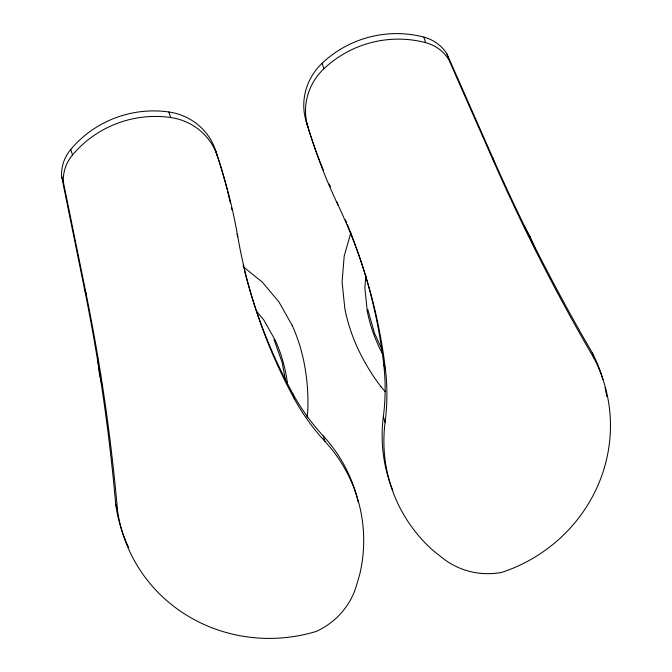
<?xml version="1.0" encoding="UTF-8"?>
<svg xmlns="http://www.w3.org/2000/svg" width="672" height="672" viewBox="0 0 672 672"><rect width="100%" height="100%" fill="white"/><g stroke="black" fill="none" stroke-linecap="round" stroke-linejoin="round"><path stroke-width="1.01" d="M365.862 275.478L364.854 287.826L367.265 311.17M307.096 417.22L307.826 410.038A176.736 135.022 -74.4 0 0 292.16 325.34M529.838 237.342L529.981 236.578L523.799 225.263M350.834 232.739L344.19 256.133L342.082 281.954L344.837 308.582A176.736 134.971 39.2 0 0 380.99 386.753M100.842 374.573L99.431 373.548L97.936 360.738M243.415 266.91L262.357 282.164L279.006 302.022L292.152 325.34M380.99 386.761L385.056 391.423M256.511 311.27L263.802 319.973L275.327 340.418A154.913 118.348 -74.4 0 1 287.624 384.266M381.746 348.944L374.472 333.22L367.836 309.658M592.284 352.792L594.04 358.319A156.971 151.259 -17.6 0 1 501.976 572.342A73.08 70.417 -17.6 0 1 442.52 557.995L432.617 550.108A156.736 151.032 -17.6 0 1 385.098 422.285A231.395 222.978 -17.6 0 0 385.543 370.306A567.563 546.916 -17.6 0 0 338.033 205.027A596.593 574.896 -17.6 0 1 307.877 126.79L306.121 121.262A59.581 57.414 -17.6 0 1 322.132 63.235A105.008 101.186 -17.6 0 1 423.856 37.111A40.27 38.808 -17.6 0 1 446.939 53.878L492.912 158.105A2079.378 2003.753 -17.6 0 0 592.284 352.792A156.971 151.259 -17.6 0 1 602.96 379.504M446.939 53.878L448.694 59.405L494.668 163.64A2079.378 2003.753 -17.6 0 0 594.04 358.319M529.981 236.578L535.525 249.69M273.991 339.511L282.198 362.578L285.348 379.604M492.912 158.105L494.668 163.64M423.856 37.111L425.611 42.638A40.27 38.808 -17.6 0 1 448.694 59.405M322.132 63.235L323.887 68.771A59.581 57.414 -17.6 0 0 307.877 126.79M337.159 202.264L338.033 205.027M356.194 247.321A567.563 546.916 -17.6 0 1 383.788 364.778L385.543 370.306M383.788 364.778A231.395 222.978 -17.6 0 1 383.342 416.749L385.098 422.285M247.724 282.887A567.563 546.916 -17.6 0 0 292.807 393.716A231.395 222.978 -17.6 0 0 323.207 435.884L324.962 441.412A156.736 151.032 -17.6 0 1 360.041 573.191L356.521 585.354A73.08 70.417 -17.6 0 1 316.277 631.411A156.971 151.259 -17.6 0 1 117.466 509.922L115.71 504.395A2079.378 2003.753 -17.6 0 0 84.311 288.095L61.606 176.459A40.27 38.808 -17.6 0 1 70.753 149.436A105.008 101.186 -17.6 0 1 168.874 111.989A59.581 57.414 -17.6 0 1 215.477 150.1L217.224 155.627A596.593 574.896 -17.6 0 1 237.821 236.914A567.563 546.916 -17.6 0 0 294.563 399.252A231.395 222.978 -17.6 0 0 324.962 441.412M292.807 393.716L294.563 399.252M236.947 234.142L237.821 236.914M168.874 111.989L170.629 117.516A59.581 57.414 -17.6 0 1 217.224 155.627M70.753 149.436L72.509 154.963A40.27 38.808 -17.6 0 0 63.361 181.994L86.066 293.622A2079.378 2003.753 -17.6 0 1 117.466 509.922M61.606 176.459L63.361 181.994M84.311 288.095L86.066 293.622M99.431 373.548L101.833 384.468M97.532 356.84L97.734 358.789M382.578 354.06A154.913 118.314 39.2 0 1 367.265 311.17M345.45 219.895A567.563 546.916 -17.6 0 1 346.634 222.701M347.407 224.574A567.563 546.916 -17.6 0 1 349.7 230.227M350.078 231.168A567.563 546.916 -17.6 0 1 355.849 246.364M605.018 387.484A156.971 151.259 -17.6 0 1 606.799 396.581M392.767 490.367A156.736 151.032 -17.6 0 1 383.342 416.749M330.439 186.791A596.593 574.896 -17.6 0 1 329.221 184.044M323.392 170.234A596.593 574.896 -17.6 0 1 322.644 168.386M322.274 167.454A596.593 574.896 -17.6 0 1 319.712 160.944M319.36 160.012A596.593 574.896 -17.6 0 1 306.121 121.262M323.887 68.771A105.008 101.186 -17.6 0 1 425.611 42.638M247.456 281.912A567.563 546.916 -17.6 0 1 244.331 270.127M243.835 268.162A567.563 546.916 -17.6 0 1 243.113 265.196M128.722 547.596A156.971 151.259 -17.6 0 1 115.71 504.395M215.477 150.1A596.593 574.896 -17.6 0 1 225.288 182.608M225.548 183.574A596.593 574.896 -17.6 0 1 227.06 189.37M227.556 191.31A596.593 574.896 -17.6 0 1 230.353 202.969M231.445 207.841A596.593 574.896 -17.6 0 1 231.865 209.798M323.207 435.884A156.736 151.032 -17.6 0 1 358.294 502.421M72.509 154.963A105.008 101.186 -17.6 0 1 170.629 117.516"/></g></svg>
